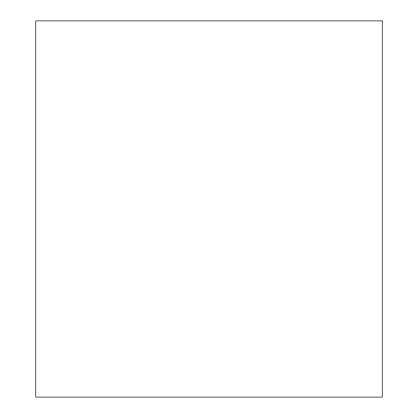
<?xml version="1.0" encoding="UTF-8"?>
<svg xmlns="http://www.w3.org/2000/svg" width="418" height="418" viewBox="0 0 418 418"><rect width="100%" height="100%" fill="white"/><g stroke="black" fill="none" stroke-linecap="round" stroke-linejoin="round"><path stroke-width="0.63" d="M382.23 20.9L35.77 20.9L35.77 397.1L382.23 397.1L382.23 20.9"/></g></svg>
